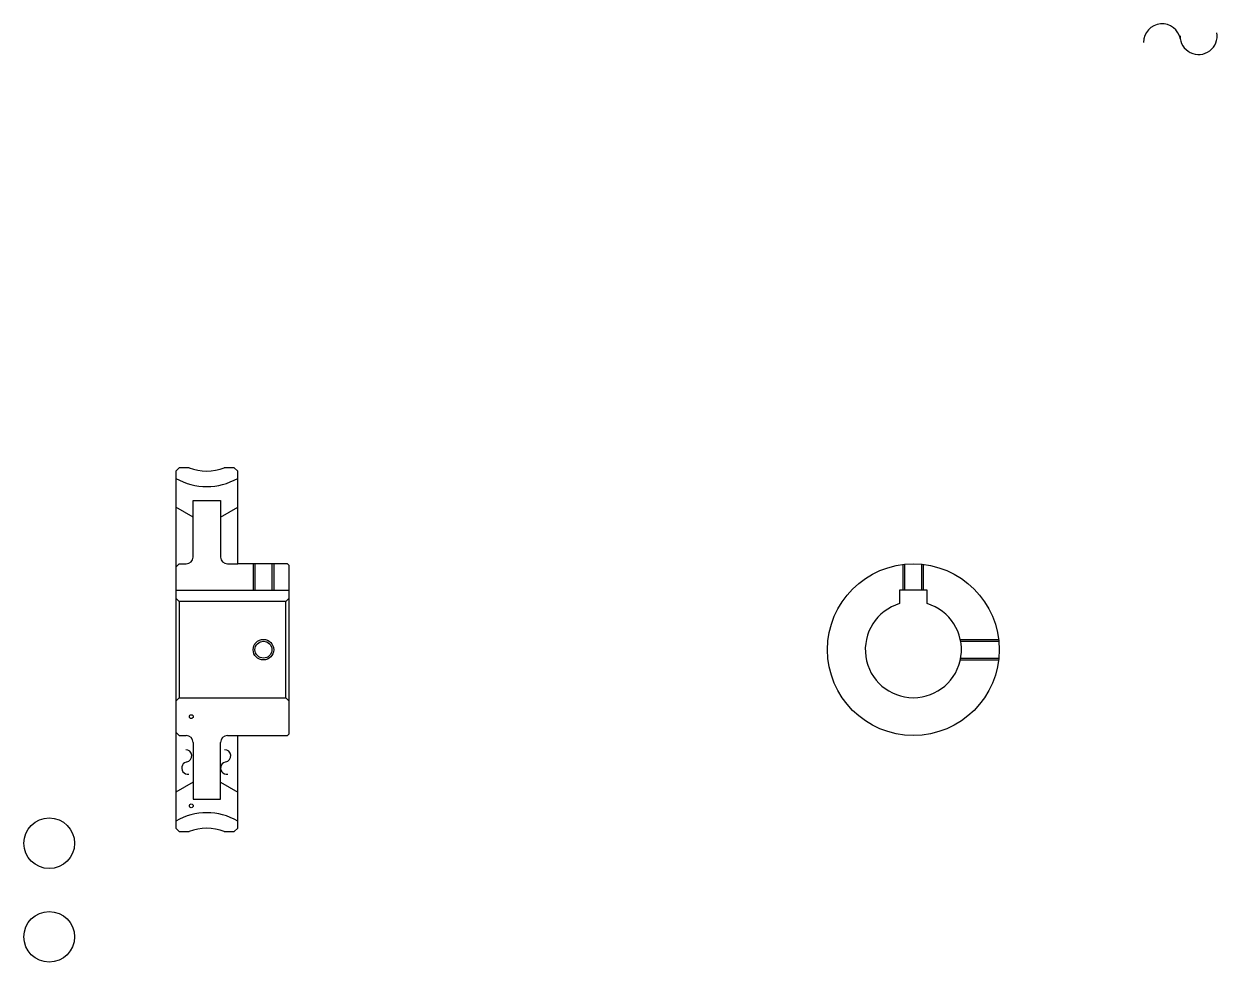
# Model space of a CAD drawing. Header units: metres. Extents: x 100 to 447, y 68 to 341.
import ezdxf

# ---------------------------------------------------------------- set-up
doc = ezdxf.new("R2010")
doc.units = ezdxf.units.M

msp = doc.modelspace()

# ---------------------------------------------------------------- linework, layer by layer
at = {"color": 4}
for p, q in [((156.866684, 202.686096), (156.866684, 186.186096)), ((148.866684, 197.799347), (143.866684, 200.686096)), ((156.866684, 197.799347), (161.866684, 200.686096)), ((158.866684, 184.186096), (161.866684, 184.186096)), ((143.866684, 176.486099), (176.866684, 176.486099)), ((176.866684, 174.186096), (175.866684, 173.186096)), ((143.866684, 144.186096), (144.866684, 145.186096)), ((176.866684, 144.186096), (175.866684, 145.186096)), ((156.866684, 115.686096), (156.866684, 132.186096)), ((158.866684, 134.186096), (161.866684, 134.186096)), ((148.866684, 120.572845), (143.866684, 117.686096)), ((156.866684, 120.572845), (161.866684, 117.686096))]:
    msp.add_line(p, q, dxfattribs=at)
for points in [[(147.76767, 212.186096), (144.866684, 212.186096), (143.866684, 211.186096), (143.866684, 144.186096)], [(157.965698, 106.186096), (160.866684, 106.186096), (161.866684, 107.186096), (161.866684, 134.186096), (176.366684, 134.186096), (176.866684, 134.686096), (176.866684, 183.686096), (176.366684, 184.186096), (161.866684, 184.186096), (161.866684, 211.186096), (160.866684, 212.186096), (157.965698, 212.186096)], [(148.866684, 186.186096), (148.866684, 202.686096), (156.866684, 202.686096)], [(143.866684, 183.186096), (144.866684, 184.186096), (146.866684, 184.186096)], [(166.366684, 184.186096), (166.366684, 176.486099)], [(166.906677, 184.186096), (166.906677, 176.486099)], [(171.826691, 184.186096), (171.826691, 176.486099)], [(172.366684, 184.186096), (172.366684, 176.486099)], [(355.64447, 176.486099), (355.64447, 184.005447)], [(356.184448, 176.486099), (356.184448, 184.064774)], [(361.104462, 176.486099), (361.104462, 184.064774)], [(361.64447, 176.486099), (361.64447, 184.005447)], [(143.866684, 174.186096), (144.866684, 173.186096), (144.866684, 145.186096), (175.866684, 145.186096), (175.866684, 173.186096), (144.866684, 173.186096)], [(362.64447, 172.602509), (362.64447, 176.486099), (354.64447, 176.486099), (354.64447, 172.602509)], [(372.319244, 162.186096), (383.463806, 162.186096)], [(372.426636, 161.646103), (383.523132, 161.646103)], [(372.426636, 156.726089), (383.523132, 156.726089)], [(372.319244, 156.186096), (383.463806, 156.186096)], [(143.866684, 144.186096), (143.866684, 107.186096), (144.866684, 106.186096), (147.76767, 106.186096)], [(143.866684, 135.186096), (144.866684, 134.186096), (146.866684, 134.186096)], [(148.866684, 132.186096), (148.866684, 115.686096), (156.866684, 115.686096)]]:
    msp.add_lwpolyline(points, dxfattribs=at)
for centre, radius in [((358.64447, 159.186096), 25), ((169.366684, 159.186096), 2.46)]:
    msp.add_circle(centre, radius, dxfattribs=at)
at = {"color": 7}
msp.add_circle((169.366684, 159.186096), 3, dxfattribs=at)
at = {"color": 5}
for centre, radius in [((148.366684, 139.686096), 0.553333), ((148.366684, 113.686096), 0.553333), ((106.977798, 102.797211), 7.377778), ((106.977798, 75.547211), 7.377778)]:
    msp.add_circle(centre, radius, dxfattribs=at)
at = {"color": 7}
for centre, radius, start, end in [((431.092773, 336.098511), 5.395, 10, 180), ((441.718872, 337.972168), 5.395, 180, 10), ((146.737625, 128.262756), 1.798333, 280, 90), ((158.057632, 128.262756), 1.798333, 280, 90), ((147.362183, 124.720734), 1.798333, 90, 280), ((158.68219, 124.720734), 1.798333, 90, 280)]:
    msp.add_arc(centre, radius, start, end, dxfattribs=at)
at = {"color": 4}
for centre, radius, start, end in [((152.866684, 224.686096), 13.5, 247.80839416, 292.19160389), ((152.866684, 224.686096), 18, 240.00000297, 299.99999703), ((146.866684, 186.186096), 2, 270, 0), ((158.866684, 186.186096), 2, 180, 270), ((358.64447, 159.186096), 14, 106.60154993, 73.39845007), ((146.866684, 132.186096), 2, 0, 90), ((158.866684, 132.186096), 2, 90, 180), ((152.866684, 93.686096), 18, 60.00000297, 119.99999703), ((152.866684, 93.686096), 13.5, 67.80839611, 112.19160584)]:
    msp.add_arc(centre, radius, start, end, dxfattribs=at)

doc.saveas('drawing.dxf')
